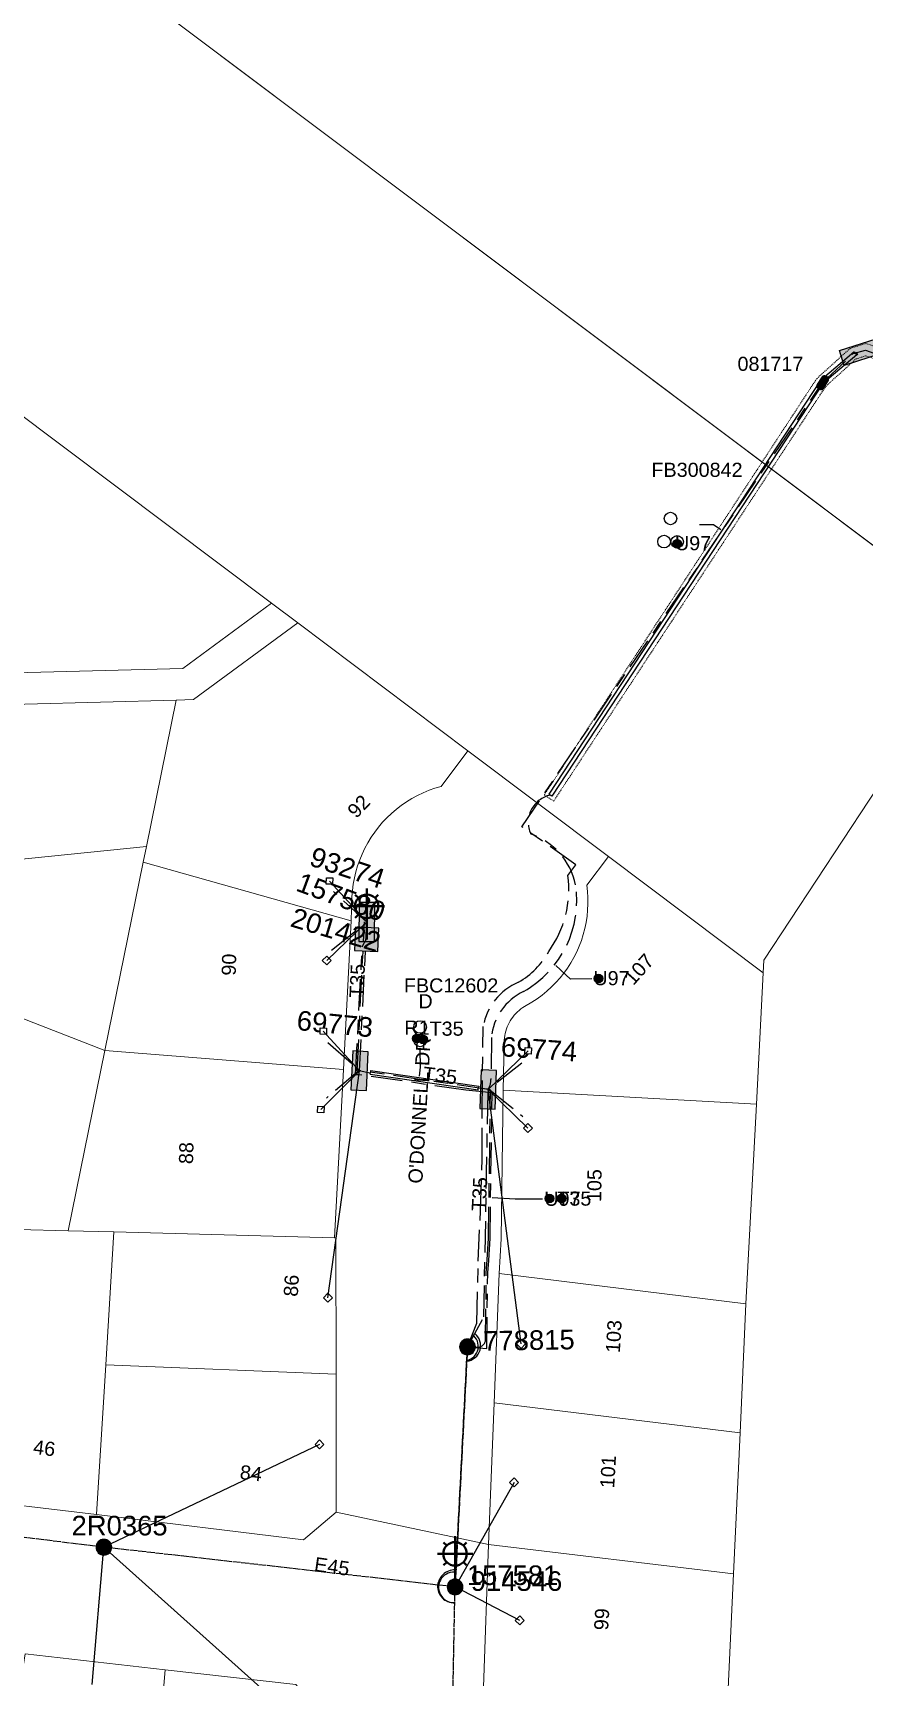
# Model space of a CAD drawing. Header units: metres. Extents: x 302407 to 305113, y 6184433 to 6187336.
# Drawn here: x 303315 to 303420.8, y 6186423.1 to 6186632.7 of the extents above; entities that cross this region are included whole.
import ezdxf
from ezdxf.enums import TextEntityAlignment as Align

# ---------------------------------------------------------------- set-up
doc = ezdxf.new("R2010")
doc.units = ezdxf.units.M
for name, pattern in [('Cable Exist OH', [1, 1, 0]), ('Cable Exist UG', [8.2, 4, -1.2, 1.8, -1.2]), ('HIDDEN', [0.375, 0.25, -0.125]), ('HIDDEN2', [0.1875, 0.125, -0.0625])]:
    doc.linetypes.add(name, pattern=pattern)
doc.layers.get('0').update_dxf_attribs({"color": 6})
for name, color, linetype, lineweight in [('Cadastre Buildings_SP_EXT', 7, 'Continuous', 5), ('Cadastre Land Parcels_SP_EXT', 7, 'Continuous', 5), ('Cadastre Other Property_SP_EXT', 9, 'HIDDEN', 5), ('Cadastre Roads_SP_EXT', 7, 'Continuous', 5)]:
    doc.layers.add(name, color=color, linetype=linetype, lineweight=lineweight)
for name, color, linetype in [('Duct_SP_EXT', 7, 'Continuous'), ('Equip_HV_EXT', 7, 'Continuous'), ('Equip_SP_SL_EXT', 7, 'Continuous'), ('Mains_HV_EXT', 7, 'Continuous'), ('Mains_LV_EXT', 7, 'Continuous'), ('Mains_SL_EXT', 7, 'Continuous'), ('Services_SP_EXT', 7, 'Continuous'), ('SupportsOH_SP_TR_HV_LV_SL_EXT', 7, 'Continuous'), ('SupportsUG_SP_HV_EXT', 7, 'Continuous'), ('SupportsUG_SP_LV_EXT', 7, 'Continuous'), ('SupportsUG_SP_LV_SL_EXT', 7, 'Continuous'), ('Trench_SP_EXT', 7, 'Continuous')]:
    doc.layers.add(name, color=color, linetype=linetype)
doc.styles.add('COLUMN_LABEL', font='arial.ttf')
doc.styles.add('iecARIAL', font='arial.ttf', dxfattribs={"height": 2})
doc.styles.add('PIT_LABEL', font='arial.ttf')
doc.styles.add('POLE_LABEL', font='arial.ttf')
doc.styles.get("Standard").update_dxf_attribs({"font": 'arial.ttf'})

# ---------------------------------------------------------------- blocks, each defined once
blk = doc.blocks.new('COLUMN_EXT')
blk.add_hatch(color=256).paths.add_polyline_path([(-1.49, 1.48), (-1.49, -1.49), (1.48, -1.49), (1.48, 1.48)])
blk.add_lwpolyline([(-1.49, -1.49), (1.48, -1.49), (1.48, 1.48), (-1.49, 1.48)], close=True)
for tag, height, style, flags, p in [('ASSET_NUM', 2.5, 'COLUMN_LABEL', 8, (2, 2)), ('STRUCTURE_PLANT_NUMBER', 0.2, 'POLE_LABEL', 9, (1.81, 0.03)), ('STREET_CODE', 0.2, 'COLUMN_LABEL', 9, (1.81, -0.2))]:
    blk.add_attdef(tag, text='', height=height, dxfattribs=dict(style=style, flags=flags)).set_placement(p, align=Align.MIDDLE_LEFT)
at = {"flags": 9}
for tag, p in [('COLUMN_TYPE', (1.81, -0.4)), ('OWNED_BY', (1.81, -0.6)), ('STATE', (1.81, -0.8)), ('USAGE', (1.81, -1)), ('STREETNAME', (1.81, -1.6)), ('SUBURB', (1.81, -1.8)), ('LEGEND', (1.81, -1.2)), ('LOCATION', (1.81, -1.4)), ('NOTES', (1.81, -2))]:
    blk.add_attdef(tag, text='', height=0.2, dxfattribs=at).set_placement(p, align=Align.MIDDLE_LEFT)
at = {"flags": 1}
blk.add_attdef('Z', (1.81, -2.35), '', height=0.2, dxfattribs=at)
blk = doc.blocks.new('PILLAR_EXT')
blk.add_hatch(color=256).paths.add_polyline_path([(-2.475, 0.99), (-2.475, -0.99), (2.475, -0.99), (2.475, 0.99)])
blk.add_lwpolyline([(-2.475, -0.99), (2.475, -0.99), (2.475, 0.99), (-2.475, 0.99)], close=True)
at = {"style": 'iecARIAL', "flags": 8}
blk.add_attdef('ASSET_NUM', (1.5, 3.5), '', height=2.5, dxfattribs=at)
for tag, p, flags in [('OWNED_BY', (0, -0.2), 9), ('STATE', (0, -0.4), 9), ('SUPPORT_TYPE', (0, -0.6), 9), ('STREETNAME', (0, -1.8), 9), ('SUBURB', (0, -2), 1), ('USAGE', (0, -0.8), 9), ('LEGEND', (0, -1), 9), ('LOCATION', (0, -1.2), 9), ('NOTES', (0, -1.4), 9), ('PARENT', (0, -1.6), 9)]:
    blk.add_attdef(tag, p, '', height=0.2, dxfattribs=dict(flags=flags))
blk = doc.blocks.new('DUCT_EXT')
blk.add_circle((0, 0.8), 0.8)
at = {"flags": 1}
blk.add_attdef('Z', (0, 0), '', height=0.2, dxfattribs=at)
at = {"flags": 9}
for tag, p in [('DUCT_CODE', (0, 0)), ('XSECT_TYPE', (0, -0.2)), ('STATE', (0, -0.6)), ('FB_REFERENCE', (0, -0.4)), ('NOTES', (0, -0.8))]:
    blk.add_attdef(tag, text='', height=0.2, dxfattribs=at).set_placement(p, align=Align.MIDDLE_LEFT)
blk = doc.blocks.new('SL_LANTERN_EXT')
at = {"lineweight": 40}
for p, q in [((0, 1.97), (0, 6.47)), ((-2.25, 4.22), (2.25, 4.22)), ((-1.46, 5.68), (-1.06, 5.28)), ((1.46, 5.68), (1.06, 5.28)), ((-1.46, 2.76), (-1.06, 3.16)), ((0, 0), (0, 2.72)), ((1.46, 2.76), (1.06, 3.16))]:
    blk.add_line(p, q, dxfattribs=at)
blk.add_circle((0, 4.22), 1.5, dxfattribs=at)
at = {"style": 'iecARIAL', "flags": 8}
blk.add_attdef('ASSET_NUM', (1.5, 1.5), '', height=2.5, dxfattribs=at)
for tag, p, height, flags in [('OPERATING_VOLTAGE', (0.98, -1.65), 0.2, 9), ('ORIENTATION', (0.98, -1.85), 0.2, 9), ('OWNED_BY', (0.98, -2.05), 0.2, 9), ('STATE', (0.98, -2.25), 0.2, 9), ('CONSTRUCTED_VOLTAGE', (0.98, -0.65), 0.2, 9), ('CONTROL_TYPE', (0.98, -0.85), 0.2, 9), ('LANTERN_PURPOSE', (0.98, -1.05), 0.2, 9), ('LANTERN_TYPE', (0.98, -1.25), 0.2, 9), ('NO_PHASES', (0.98, -1.45), 0.2, 9), ('LNUMBER', (2.18, -3.25), 2.5, 8), ('USAGE', (0.98, -2.45), 0.2, 9), ('CEXIST', (0.98, -2.65), 0.2, 9), ('CNEW', (0.98, -2.85), 0.2, 9), ('CNUMBER', (0.98, -3.05), 0.2, 9), ('CREMOVE', (0.98, -3.25), 0.2, 9), ('CREPLACE', (0.98, -3.45), 0.2, 9), ('LKINGHEIGHT', (0.98, -3.65), 0.2, 9), ('LBRACKET', (0.98, -3.85), 0.2, 9), ('LBRACKETVOCAB', (0.98, -4.05), 0.2, 9), ('LCATEGORY', (0.98, -4.25), 0.2, 9), ('LCHARGE1', (0.98, -4.45), 0.2, 9), ('LCHARGE1PERCENT', (0.98, -4.65), 0.2, 9), ('LCHARGE2', (0.98, -4.85), 0.2, 9), ('LCHARGE2PERCENT', (0.98, -5.05), 0.2, 9), ('LCHARGE3', (0.98, -5.25), 0.2, 9), ('LCHARGE3PERCENT', (0.98, -5.45), 0.2, 9), ('LEXIST', (0.98, -5.65), 0.2, 9), ('LLAMP', (0.98, -5.85), 0.2, 9), ('LLAMPVOCAB', (0.98, -6.05), 0.2, 9), ('LMAST', (0.98, -6.25), 0.2, 9), ('LMASTVOCAB', (0.98, -6.45), 0.2, 9), ('LNEW', (0.98, -6.65), 0.2, 9), ('LANTNUMBER', (0.98, -6.85), 0.2, 9), ('LOUTREACH', (0.98, -7.25), 0.2, 9), ('LOUTREACHVOCAB', (0.98, -7.45), 0.2, 9), ('LRATECODE', (0.98, -7.65), 0.2, 9), ('LREMOVE', (0.98, -7.85), 0.2, 9), ('LREPLACE', (0.98, -8.05), 0.2, 9), ('LTYPE', (0.98, -8.25), 0.2, 9), ('LTYPEVOCAB', (0.98, -8.45), 0.2, 9), ('STREETNAME', (0.98, -9.25), 0.2, 9), ('SUBURB', (0.98, -9.45), 0.2, 1), ('LEGEND', (0.98, -8.65), 0.2, 9), ('LOCATION', (0.98, -8.85), 0.2, 9), ('NOTES', (0.98, -9.05), 0.2, 9)]:
    blk.add_attdef(tag, p, '', height=height, dxfattribs=dict(flags=flags))
blk = doc.blocks.new('CCP_EXT')
at = {"flags": 9}
for tag, p in [('STATE', (0, -1.8)), ('NOTES', (0, -2))]:
    blk.add_attdef(tag, text='', height=0.2, dxfattribs=at).set_placement(p, align=Align.MIDDLE_LEFT)
blk.add_wipeout([(0, 0.57), (0.57, 0), (0, -0.57), (-0.57, 0)])
blk.add_lwpolyline([(-0.57, 0), (0, 0.57), (0.57, 0), (0, -0.57), (-0.57, 0)])
at = {"flags": 1}
blk.add_attdef('Z', (0, 0), '', height=0.2, dxfattribs=at)
at = {"flags": 9}
for tag, p in [('CCP_TYPE', (0, 0)), ('CONSTRUCTED_VOLTAGE', (0, -0.2)), ('OPERATING_VOLTAGE', (0, -0.6)), ('ORIENTATION', (0, -0.8)), ('OWNED_BY', (0, -1)), ('NO_PHASES', (0, -0.4)), ('USAGE', (0, -1.2)), ('LEGEND', (0, -1.4)), ('LIFE_SUPPORT', (0, -1.6))]:
    blk.add_attdef(tag, text='', height=0.2, dxfattribs=at).set_placement(p, align=Align.MIDDLE_LEFT)
blk = doc.blocks.new('POLE_EXT')
blk.add_hatch(color=256).paths.add_polyline_path([(-1, 0, 1), (1, 0, 1)])
blk.add_lwpolyline([(-1, 0, 1), (1, 0, 1)], format="xyb", close=True)
for tag, height, flags, p in [('pNumber', 2.5, 8, (-17.84, 2.07)), ('OWNED_BY', 0.2, 9, (1.35, -0.4)), ('SPECIAL_USE', 0.2, 9, (1.35, -0.8)), ('STATE', 0.2, 9, (1.35, -1)), ('cLV', 0.2, 9, (1.35, -1.4)), ('hDepth', 0.2, 9, (1.35, -1.6)), ('hDia', 0.2, 9, (1.35, -1.8)), ('cHV', 0.2, 9, (1.35, -2)), ('PARENT', 0.2, 9, (1.35, -0.6)), ('USAGE', 0.2, 9, (1.35, -1.2)), ('cLinedev', 0.2, 9, (1.35, -3.4)), ('pExisting', 0.2, 9, (1.35, -3.8)), ('LBRACKET', 0.2, 9, (1.35, -2.2)), ('LExisting', 0.2, 9, (1.35, -2.4)), ('LANTNUMBER', 0.2, 9, (1.35, -2.6)), ('LOther', 0.2, 9, (1.35, -2.8)), ('LRemove', 0.2, 9, (1.35, -3)), ('LEGEND', 0.2, 9, (1.35, -3.2)), ('LOCATION', 0.2, 9, (1.35, -3.6)), ('PFNUMBER', 0.2, 9, (1.35, -4)), ('NEWPFNUMBER', 0.2, 9, (1.35, -4.2)), ('pFooting', 0.2, 9, (1.35, -4.4)), ('pNew', 0.2, 9, (1.35, -4.6)), ('pRelocate', 0.2, 9, (1.35, -5)), ('pRemove', 0.2, 9, (1.35, -5.2)), ('pReplace', 0.2, 9, (1.35, -5.4)), ('pStay', 0.2, 9, (1.35, -5.6)), ('pType', 0.2, 9, (1.35, -5.8)), ('cspan', 0.2, 9, (1.35, -6)), ('STREETNAME', 0.2, 9, (1.35, -6.2)), ('SUBURB', 0.2, 9, (1.35, -6.4)), ('OPERATED_BY', 0.2, 9, (1.36, -7.01)), ('NOTES', 0.2, 9, (1.35, -6.6)), ('MAINTAINED_BY', 0.2, 9, (1.36, -6.81))]:
    blk.add_attdef(tag, text='', height=height, dxfattribs=dict(flags=flags)).set_placement(p, align=Align.MIDDLE_LEFT)
at = {"style": 'POLE_LABEL'}
for tag, height, flags, p in [('ASSET_NUM', 2.5, 8, (2, 2)), ('STRUCTURE_PLANT_NUMBER', 0.2, 9, (1.35, 0.03)), ('STREET_CODE', 0.2, 9, (1.35, -0.2))]:
    blk.add_attdef(tag, text='', height=height, dxfattribs=dict(at, flags=flags)).set_placement(p, align=Align.MIDDLE_LEFT)
at = {"flags": 1}
blk.add_attdef('Z', (1.35, -7.33), '', height=0.2, dxfattribs=at)
blk = doc.blocks.new('HV_STJ_EXT')
h = blk.add_hatch(color=256)
edge = h.paths.add_edge_path()
edge.add_ellipse((-0.59, 0.13), major_axis=(0.226, 0.226), ratio=1, start_angle=45, end_angle=135)
edge.add_line((-0.91, 0.13), (-0.91, -0.13))
edge.add_ellipse((-0.59, -0.13), major_axis=(0.226, 0.226), ratio=1, start_angle=135, end_angle=225)
edge.add_line((-0.59, -0.45), (0.59, -0.45))
edge.add_ellipse((0.59, -0.13), major_axis=(-0.226, 0.226), ratio=1, start_angle=135, end_angle=225)
edge.add_line((0.91, -0.13), (0.91, 0.13))
edge.add_ellipse((0.59, 0.13), major_axis=(-0.226, 0.226), ratio=1, start_angle=225, end_angle=315)
edge.add_line((0.59, 0.45), (-0.59, 0.45))
blk.add_lwpolyline([(-0.91, 0.13), (-0.91, -0.13, 0.414214), (-0.59, -0.45), (0.59, -0.45, 0.414214), (0.91, -0.13), (0.91, 0.13, 0.414214), (0.59, 0.45), (-0.59, 0.45, 0.414214)], format="xyb", close=True)
for tag, flags, p in [('ORIENTATION', 9, (1.5, 0)), ('Z', 1, (1.5, -0.8)), ('USAGE', 9, (1.5, -0.2)), ('LEGEND', 9, (1.5, -0.4)), ('NOTES', 9, (1.5, -0.6))]:
    blk.add_attdef(tag, text='', height=0.2, dxfattribs=dict(flags=flags)).set_placement(p, align=Align.MIDDLE_LEFT)
blk = doc.blocks.new('CABLE_LARGE_EXT')
h = blk.add_hatch(color=256)
edge = h.paths.add_edge_path()
edge.add_arc((0, 0.55), 0.55, 0, 360)
blk.add_circle((0, 0.55), 0.55)
at = {"flags": 1}
blk.add_attdef('Z', (0, 0), '', height=0.2, dxfattribs=at)
at = {"flags": 9}
for tag, p in [('COND_CODE', (0, 0)), ('STATE', (0, -0.4)), ('XSECT_SIZE', (0, -0.6)), ('FB_REFERENCE', (0, -0.2)), ('NOTES', (0, -0.8))]:
    blk.add_attdef(tag, text='', height=0.2, dxfattribs=at).set_placement(p, align=Align.MIDDLE_LEFT)
blk = doc.blocks.new('PIT_EXT')
blk.add_hatch(color=256).paths.add_polyline_path([(-2.47, 0.99), (2.47, 0.99), (2.47, -0.99), (-2.47, -0.99)])
at = {"lineweight": -3}
blk.add_lwpolyline([(-2.47, 0.99), (2.47, 0.99), (2.47, -0.99), (-2.47, -0.99)], close=True, dxfattribs=at)
at = {"style": 'PIT_LABEL'}
for tag, height, flags, p in [('ASSET_NUM', 2.5, 8, (2, 2)), ('STREET_CODE', 0.2, 9, (0, -0.2))]:
    blk.add_attdef(tag, text='', height=height, dxfattribs=dict(at, flags=flags)).set_placement(p, align=Align.MIDDLE_LEFT)
at = {"flags": 1}
blk.add_attdef('Z', (0, 0), '', height=0.2, dxfattribs=at)
at = {"flags": 9}
for tag, p in [('OWNED_BY', (0, -0.4)), ('STATE', (0, -0.6)), ('SUPPORT_TYPE', (0, -0.8)), ('USAGE', (0, -1)), ('LOCATION', (0, -1.2)), ('NOTES', (0, -1.4))]:
    blk.add_attdef(tag, text='', height=0.2, dxfattribs=at).set_placement(p, align=Align.MIDDLE_LEFT)

msp = doc.modelspace()

# ---------------------------------------------------------------- linework, layer by layer
at = {"layer": 'Cadastre Buildings_SP_EXT', "linetype": 'Continuous'}
msp.add_lwpolyline([(303292.25, 6186525.23), (303329.43, 6186529.01), (303333.23, 6186547.68), (303304.27, 6186546.91), (303297.28, 6186541.25), (303290.15, 6186529.72), (303290.18, 6186529.68), (303290.76, 6186528.76), (303291.28, 6186527.79), (303291.73, 6186526.79), (303292.1, 6186525.76), (303292.25, 6186525.23)], close=True, dxfattribs=at)
at = {"layer": 'Cadastre Land Parcels_SP_EXT', "linetype": 'Continuous'}
for p, q in [((303435.97, 6186556.89), (303279.64, 6186674.34)), ((303312.22, 6186584.96), (303345.36, 6186560.03)), ((303345.36, 6186560.03), (303348.7, 6186557.52)), ((303348.7, 6186557.52), (303370.36, 6186541.21)), ((303370.36, 6186541.21), (303388.28, 6186527.73)), ((303408.08, 6186514.54), (303424.85, 6186540.02)), ((303388.28, 6186527.73), (303407.99, 6186512.91)), ((303407.99, 6186512.91), (303408.08, 6186514.54))]:
    msp.add_line(p, q, dxfattribs=at)
for points in [[(303566.77, 6186694.67), (303378.46, 6186716.65), (303357.23, 6186719.13), (303095.17, 6186749.77), (303180.66, 6186676.26), (303279.64, 6186674.34), (303435.97, 6186556.89), (303505.71, 6186658.52), (303521.52, 6186667.94), (303566.77, 6186694.67)], [(303345.36, 6186560.03), (303312.22, 6186584.96), (303300.17, 6186557.94), (303253.1, 6186566.96), (303252.84, 6186562.36), (303259.98, 6186562.7), (303268.89, 6186561.39), (303299.11, 6186555.6), (303302.8, 6186550.87), (303334.06, 6186551.7), (303345.36, 6186560.03)], [(303370.36, 6186541.21), (303348.7, 6186557.52), (303335.41, 6186547.74), (303333.23, 6186547.68), (303329.43, 6186529.01), (303329.03, 6186527.03), (303355.52, 6186519.52), (303355.6, 6186522.6), (303355.66, 6186523.41), (303355.76, 6186524.2), (303355.91, 6186525), (303356.09, 6186525.78), (303356.32, 6186526.55), (303356.59, 6186527.31), (303356.9, 6186528.05), (303357.24, 6186528.78), (303357.63, 6186529.49), (303358.05, 6186530.18), (303358.5, 6186530.84), (303358.99, 6186531.48), (303359.51, 6186532.09), (303360.06, 6186532.68), (303360.65, 6186533.23), (303361.26, 6186533.76), (303361.89, 6186534.25), (303362.56, 6186534.71), (303363.24, 6186535.13), (303363.95, 6186535.51), (303364.67, 6186535.86), (303365.42, 6186536.17), (303366.18, 6186536.44), (303366.95, 6186536.67), (303370.36, 6186541.21)], [(303444.34, 6186470.4), (303424.85, 6186540.02), (303408.08, 6186514.54), (303407.99, 6186512.91), (303407.11, 6186496.17), (303405.77, 6186470.7), (303405.05, 6186454.26), (303404.2, 6186436.31), (303403.35, 6186418.05), (303402.53, 6186400.17), (303401.62, 6186379.79), (303400.71, 6186359.81), (303399.38, 6186337.8), (303398.1, 6186317.29), (303396.87, 6186298.55), (303396.87, 6186298.49), (303420.64, 6186295.85), (303420.71, 6186296.07), (303442.66, 6186361.25), (303465.5, 6186414.31), (303469.75, 6186424.17), (303450.77, 6186447.43), (303444.34, 6186470.4)], [(303329.03, 6186527.03), (303329.43, 6186529.01), (303292.25, 6186525.23), (303292.4, 6186524.7), (303292.62, 6186523.62), (303292.76, 6186522.53), (303292.81, 6186521.42), (303292.79, 6186520.32), (303292.68, 6186519.22), (303292.5, 6186518.14), (303292.24, 6186517.06), (303291.9, 6186516.01), (303291.74, 6186515.63), (303324.14, 6186502.99), (303329.03, 6186527.03)], [(303355.52, 6186519.52), (303329.03, 6186527.03), (303324.14, 6186502.99), (303354.52, 6186500.57), (303355.52, 6186519.52)], [(303407.99, 6186512.91), (303388.28, 6186527.73), (303385.51, 6186524.06), (303385.6, 6186523.28), (303385.65, 6186522.49), (303385.66, 6186521.7), (303385.62, 6186520.9), (303385.55, 6186520.12), (303385.43, 6186519.33), (303385.27, 6186518.56), (303385.07, 6186517.79), (303384.83, 6186517.04), (303384.56, 6186516.3), (303384.24, 6186515.57), (303383.88, 6186514.87), (303383.49, 6186514.18), (303383.06, 6186513.51), (303382.6, 6186512.87), (303382.11, 6186512.25), (303381.58, 6186511.66), (303381.02, 6186511.1), (303380.44, 6186510.57), (303379.83, 6186510.07), (303379.19, 6186509.6), (303378.52, 6186509.17), (303377.59, 6186508.63), (303377.35, 6186508.47), (303377.11, 6186508.3), (303376.89, 6186508.12), (303376.67, 6186507.92), (303376.47, 6186507.72), (303376.28, 6186507.5), (303376.09, 6186507.27), (303375.93, 6186507.04), (303375.77, 6186506.79), (303375.63, 6186506.54), (303375.5, 6186506.28), (303375.38, 6186506.02), (303375.28, 6186505.75), (303375.19, 6186505.47), (303375.12, 6186505.19), (303375.06, 6186504.91), (303375.02, 6186504.62), (303374.99, 6186504.33), (303374.98, 6186504.04), (303374.88, 6186497.94), (303407.11, 6186496.17), (303407.99, 6186512.91)], [(303324.14, 6186502.99), (303291.74, 6186515.63), (303291.48, 6186514.99), (303290.99, 6186514.01), (303290.43, 6186513.06), (303289.8, 6186512.16), (303289.11, 6186511.31), (303288.35, 6186510.51), (303287.54, 6186509.77), (303286.68, 6186509.08), (303285.77, 6186508.47), (303284.82, 6186507.92), (303283.82, 6186507.44), (303283.51, 6186507.32), (303310.8, 6186480.26), (303313.15, 6186480.2), (303319.47, 6186480.03), (303324.14, 6186502.99)], [(303354.52, 6186500.57), (303324.14, 6186502.99), (303319.47, 6186480.03), (303325.27, 6186479.88), (303353.39, 6186479.11), (303354.52, 6186500.57)], [(303407.11, 6186496.17), (303374.88, 6186497.94), (303374.62, 6186478.99), (303374.34, 6186474.58), (303405.77, 6186470.7), (303407.11, 6186496.17)], [(303324.25, 6186462.95), (303325.27, 6186479.88), (303319.47, 6186480.03), (303313.15, 6186480.2), (303304.98, 6186446.01), (303305.16, 6186445.99), (303323.07, 6186443.85), (303324.25, 6186462.95)], [(303353.55, 6186479.1), (303353.39, 6186479.11), (303325.27, 6186479.88), (303324.25, 6186462.95), (303353.58, 6186461.76), (303353.55, 6186479.1)], [(303405.77, 6186470.7), (303374.34, 6186474.58), (303373.73, 6186458.09), (303405.05, 6186454.26), (303405.77, 6186470.7)], [(303353.6, 6186444.16), (303353.58, 6186461.76), (303324.25, 6186462.95), (303323.07, 6186443.85), (303349.43, 6186440.64), (303353.6, 6186444.16)], [(303405.05, 6186454.26), (303373.73, 6186458.09), (303373, 6186440.03), (303404.2, 6186436.31), (303405.05, 6186454.26)], [(303404.2, 6186436.31), (303373, 6186440.03), (303372.34, 6186421.87), (303403.35, 6186418.05), (303404.2, 6186436.31)], [(303331.81, 6186424.07), (303313.97, 6186426.12), (303309.16, 6186395.82), (303321, 6186394.42), (303329.21, 6186393.41), (303331.81, 6186424.07)], [(303348.45, 6186422.19), (303331.81, 6186424.07), (303329.21, 6186393.41), (303339.44, 6186392.2), (303351.26, 6186401.44), (303352.24, 6186417.76), (303348.45, 6186422.19)]]:
    msp.add_lwpolyline(points, close=True, dxfattribs=at)
at = {"layer": 'Cadastre Other Property_SP_EXT', "linetype": 'HIDDEN2'}
msp.add_lwpolyline([(303381.3, 6186534.79), (303415.94, 6186587.65), (303419.81, 6186591.16), (303421.06, 6186591.55), (303450.14, 6186581.17), (303452.31, 6186581.32), (303505.87, 6186658.89), (303506.51, 6186659.05), (303508.54, 6186660.25), (303507.33, 6186660.8), (303504.96, 6186660.21), (303451.49, 6186582.77), (303450.34, 6186582.68), (303421.1, 6186593.13), (303419.05, 6186592.5), (303414.79, 6186588.63), (303380.11, 6186535.59), (303381.3, 6186534.79)], close=True, dxfattribs=at)
at = {"layer": 'Duct_SP_EXT'}
for p, q in [((303419.53, 6186592.01), (303415.22, 6186588.35)), ((303419.89, 6186591.68), (303415.59, 6186588.03)), ((303419.57, 6186592.07), (303419.53, 6186592.01)), ((303419.53, 6186592.01), (303419.71, 6186591.85)), ((303419.57, 6186592.07), (303419.77, 6186591.94)), ((303419.89, 6186591.68), (303419.71, 6186591.85)), ((303419.97, 6186591.81), (303419.77, 6186591.94)), ((303419.97, 6186591.81), (303419.89, 6186591.68)), ((303415.22, 6186588.35), (303380.67, 6186535.69)), ((303415.59, 6186588.03), (303381.07, 6186535.43)), ((303415.22, 6186588.35), (303415.41, 6186588.19)), ((303415.59, 6186588.03), (303415.41, 6186588.19)), ((303380.67, 6186535.69), (303380.87, 6186535.56)), ((303381.07, 6186535.43), (303380.87, 6186535.56)), ((303357.92, 6186499.97), (303357.95, 6186500.21)), ((303357.92, 6186499.97), (303371.7, 6186497.99)), ((303357.98, 6186500.45), (303357.95, 6186500.21)), ((303357.98, 6186500.45), (303371.77, 6186498.47)), ((303371.7, 6186497.99), (303371.73, 6186498.23)), ((303371.77, 6186498.47), (303371.73, 6186498.23))]:
    msp.add_line(p, q, dxfattribs=at)
for points in [[(303399.87, 6186570.06), (303401.64, 6186570.06), (303402.59, 6186569.41)], [(303386.17, 6186512.15), (303383.43, 6186512.1), (303381.56, 6186513.83)], [(303364.27, 6186503.12), (303364.3, 6186500.9), (303364.17, 6186499.74)], [(303379.87, 6186484.05), (303376.38, 6186484.07), (303373.45, 6186484.22)]]:
    msp.add_lwpolyline(points, dxfattribs=at)
at = {"layer": 'Mains_HV_EXT', "linetype": 'Cable Exist UG'}
msp.add_lwpolyline([(303415.55, 6186588.14), (303419.46, 6186591.83), (303421.01, 6186592.26), (303450.27, 6186581.88), (303451.93, 6186582), (303505.46, 6186659.57), (303507.3, 6186659.97), (303694.28, 6186566.24), (303711.59, 6186557.58)], dxfattribs=at)
at = {"layer": 'Mains_HV_EXT', "linetype": 'Continuous'}
for points in [[(303370.23, 6186463.53, 0.6642), (303370.93, 6186466.79)], [(303368.97, 6186436.8, 0.415423), (303366.52, 6186434.84)], [(303366.52, 6186434.84, 0.448256), (303368.7, 6186432.62)]]:
    msp.add_lwpolyline(points, format="xyb", dxfattribs=at)
at = {"layer": 'Mains_HV_EXT', "linetype": 'Cable Exist OH'}
for points in [[(303370.32, 6186465.23), (303368.74, 6186434.63)], [(303365.63, 6186355.68), (303367.96, 6186394.22), (303367.96, 6186394.34), (303368.74, 6186434.63)]]:
    msp.add_lwpolyline(points, dxfattribs=at)
at = {"layer": 'Mains_LV_EXT', "linetype": 'Cable Exist UG'}
for points in [[(303356.57, 6186500.43), (303357.5, 6186519.42)], [(303372.95, 6186498.04), (303356.57, 6186500.43)], [(303370.32, 6186465.23), (303372.41, 6186469.04), (303372.95, 6186498.04)]]:
    msp.add_lwpolyline(points, dxfattribs=at)
at = {"layer": 'Mains_LV_EXT', "linetype": 'Continuous'}
for points in [[(303370.23, 6186463.41, 0.671655), (303371.25, 6186466.92)], [(303368.94, 6186436.49, 1.110222), (303368.62, 6186432.64)]]:
    msp.add_lwpolyline(points, format="xyb", dxfattribs=at)
at = {"layer": 'Mains_LV_EXT', "linetype": 'Cable Exist OH'}
for points in [[(303368.74, 6186434.63), (303370.32, 6186465.23)], [(303324.01, 6186439.7), (303285.56, 6186444.38)], [(303368.74, 6186434.63), (303324.01, 6186439.7)], [(303367.96, 6186394.34), (303368.74, 6186434.63)]]:
    msp.add_lwpolyline(points, dxfattribs=at)
at = {"layer": 'Mains_SL_EXT', "linetype": 'Cable Exist UG'}
for points in [[(303370.24, 6186465.24), (303372.78, 6186465.01), (303372.78, 6186465.01), (303372.9, 6186474.66), (303373.02, 6186476.22), (303373.02, 6186476.22), (303373.19, 6186479.07), (303373.47, 6186497.6), (303370.11, 6186497.94), (303370.11, 6186497.94), (303356.53, 6186499.92), (303356.07, 6186499.91), (303356.07, 6186499.91), (303356.91, 6186516.21)], [(303356.91, 6186516.21), (303357.44, 6186517.26)]]:
    msp.add_lwpolyline(points, dxfattribs=at)
at = {"layer": 'Mains_SL_EXT', "linetype": 'Cable Exist OH'}
for points in [[(303368.74, 6186434.63), (303324.01, 6186439.7), (303285.56, 6186444.38)], [(303365.63, 6186355.68), (303367.96, 6186394.34), (303368.74, 6186434.63)]]:
    msp.add_lwpolyline(points, dxfattribs=at)
at = {"layer": 'Services_SP_EXT'}
for points in [[(303322.51, 6186422.21), (303324.01, 6186439.7)], [(303348.44, 6186417.79), (303324.01, 6186439.7)]]:
    msp.add_lwpolyline(points, dxfattribs=at)
at = {"layer": 'Trench_SP_EXT', "linetype": 'Cable Exist UG'}
for points in [[(303356.27, 6186500.42), (303357.2, 6186519.42)], [(303356.48, 6186500.46), (303357.91, 6186500.17)], [(303372.96, 6186498.06), (303371.57, 6186498.19)]]:
    msp.add_lwpolyline(points, dxfattribs=at)
msp.add_lwpolyline([(303370.36, 6186465.2), (303371.73, 6186465.2), (303371.73, 6186465.2, 0.324719), (303372.62, 6186466.04), (303372.62, 6186466.04), (303372.63, 6186466.08), (303372.71, 6186474.67), (303372.84, 6186476.32), (303372.84, 6186476.32), (303372.99, 6186479.08), (303373.26, 6186498.03)], format="xyb", dxfattribs=at)

# ---------------------------------------------------------------- block references
at = {"layer": 'Duct_SP_EXT'}
for name, p in [('DUCT_EXT', (303396.17, 6186570.02)), ('DUCT_EXT', (303395.36, 6186567.07)), ('DUCT_EXT', (303397.03, 6186567.04)), ('CABLE_LARGE_EXT', (303397.03, 6186567.04)), ('CABLE_LARGE_EXT', (303387.01, 6186511.63)), ('DUCT_EXT', (303364.28, 6186505.2)), ('CABLE_LARGE_EXT', (303363.88, 6186504)), ('DUCT_EXT', (303364.29, 6186503.48)), ('CABLE_LARGE_EXT', (303364.66, 6186503.85)), ('CABLE_LARGE_EXT', (303380.77, 6186483.59)), ('CABLE_LARGE_EXT', (303382.3, 6186483.6))]:
    msp.add_blockref(name, p, dxfattribs=at)
at = {"layer": 'Equip_HV_EXT', "rotation": 236.668253900375}
msp.add_blockref('HV_STJ_EXT', (303415.55, 6186588.13), dxfattribs=at)
at = {"layer": 'Equip_SP_SL_EXT'}
ref = msp.add_blockref('SL_LANTERN_EXT', (303357.49, 6186517.17), dxfattribs=at)
ref.add_attrib('ASSET_NUM', '157580', dxfattribs={"layer": '0', "height": 2.5, "rotation": 339.6504, "style": 'iecARIAL'}).set_placement((303358.99, 6186518.67), align=Align.BOTTOM_RIGHT)
ref = msp.add_blockref('SL_LANTERN_EXT', (303368.74, 6186434.63), dxfattribs=at)
ref.add_attrib('ASSET_NUM', '157581', dxfattribs={"layer": '0', "height": 2.5, "rotation": 359.9332, "style": 'iecARIAL'}).set_placement((303370.24, 6186436.13), align=Align.MIDDLE_LEFT)
at = {"layer": 'SupportsOH_SP_TR_HV_LV_SL_EXT'}
ref = msp.add_blockref('POLE_EXT', (303324.01, 6186439.7), dxfattribs=at)
ref.add_attrib('ASSET_NUM', '2R0365', dxfattribs={"layer": '0', "height": 2.5, "style": 'POLE_LABEL'}).set_placement((303326.01, 6186440.45), align=Align.BOTTOM_CENTER)
ref = msp.add_blockref('POLE_EXT', (303368.74, 6186434.63), dxfattribs=at)
ref.add_attrib('ASSET_NUM', '914546', dxfattribs={"layer": '0', "height": 2.5, "style": 'POLE_LABEL'}).set_placement((303370.74, 6186435.38), align=Align.MIDDLE_LEFT)
at = {"layer": 'SupportsUG_SP_HV_EXT', "rotation": 17.95532991206511}
msp.add_blockref('PIT_EXT', (303420.34, 6186592.03), dxfattribs=at)
at = {"layer": 'SupportsUG_SP_LV_EXT'}
ref = msp.add_blockref('PILLAR_EXT', (303357.5, 6186519.38), dxfattribs=dict(at, rotation=89.64683849817601))
ref.add_attrib('ASSET_NUM', '93274', dxfattribs={"layer": '0', "height": 2.5, "rotation": 341.6493, "style": 'iecARIAL'}).set_placement((303359, 6186522.88), align=Align.BOTTOM_RIGHT)
ref = msp.add_blockref('PILLAR_EXT', (303356.57, 6186500.43), dxfattribs=dict(at, rotation=267.3068961007384))
ref.add_attrib('ASSET_NUM', '69773', dxfattribs={"layer": '0', "height": 2.5, "rotation": 354.3419, "style": 'iecARIAL'}).set_placement((303358.07, 6186503.93), align=Align.BOTTOM_RIGHT)
ref = msp.add_blockref('PILLAR_EXT', (303372.95, 6186498.04), dxfattribs=dict(at, rotation=87.95238655520268))
ref.add_attrib('ASSET_NUM', '69774', dxfattribs={"layer": '0', "height": 2.5, "rotation": 355.915, "style": 'iecARIAL'}).set_placement((303374.45, 6186501.54), align=Align.BOTTOM_LEFT)
at = {"layer": 'SupportsUG_SP_LV_SL_EXT'}
ref = msp.add_blockref('COLUMN_EXT', (303357.49, 6186517.17), dxfattribs=dict(at, rotation=267.3068860815566))
ref.add_attrib('ASSET_NUM', '201422', dxfattribs={"layer": '0', "height": 2.5, "rotation": 343.3375, "style": 'COLUMN_LABEL'}).set_placement((303359.49, 6186517.92), align=Align.TOP_RIGHT)

# ---------------------------------------------------------------- texts
at = {"layer": 'Cadastre Land Parcels_SP_EXT'}
for s, rotation, p in [('92', 46.5708, (303356.16, 6186532.5)), ('90', 88.4758, (303340.8, 6186512.53)), ('107', 48.2486, (303391.43, 6186511.2)), ('88', 88.4758, (303335.36, 6186488.51)), ('105', 89.0482, (303387.34, 6186483.68)), ('86', 86.6944, (303348.7, 6186471.59)), ('103', 86.5945, (303389.72, 6186464.41)), ('46', 352.9147, (303314.93, 6186451.61)), ('101', 86.6734, (303389, 6186447.17)), ('84', 353.1221, (303341.25, 6186448.41)), ('99', 86.6951, (303388.23, 6186429.07))]:
    msp.add_text(s, height=1.8, rotation=rotation, dxfattribs=at).set_placement(p)
at = {"layer": 'Cadastre Other Property_SP_EXT'}
msp.add_text('081717', height=1.8, dxfattribs=at).set_placement((303404.71, 6186589.63))
at = {"layer": 'Cadastre Roads_SP_EXT'}
msp.add_text("O'DONNELL DR", height=1.8, rotation=86.6637, dxfattribs=at).set_placement((303364.56, 6186486))
at = {"layer": 'Duct_SP_EXT'}
for s, p in [('FB300842', (303393.75, 6186576.12)), ('U97', (303396.74, 6186566.77)), ('FBC12602', (303362.22, 6186510.4)), ('U97', (303386.35, 6186511.33)), ('D', (303364.07, 6186508.38)), ('R1', (303362.28, 6186505.02)), ('T35', (303365.49, 6186504.89)), ('U97', (303380.1, 6186483.21)), ('T35', (303381.76, 6186483.23))]:
    msp.add_text(s, height=1.8, dxfattribs=at).set_placement(p)
at = {"layer": 'Mains_LV_EXT'}
for s, rotation, p in [('T35', 87.3794, (303357.07, 6186509.68)), ('T35', 353.4305, (303364.58, 6186499.17)), ('T35', 86.9589, (303372.63, 6186482.5)), ('E45', 351.973, (303350.72, 6186436.67))]:
    msp.add_text(s, height=1.8, rotation=rotation, dxfattribs=at).set_placement(p)

# ---------------------------------------------------------------- next in the draw order: block references
at = {"layer": 'Services_SP_EXT'}
for p, rotation in [((303352.75, 6186524.61), 132.2523684759388), ((303351.96, 6186505.48), 132.2523684759388), ((303378.04, 6186502.97), 42.93427389621443), ((303351.64, 6186495.47), 222.2887936454365)]:
    msp.add_blockref('CCP_EXT', p, dxfattribs=dict(at, rotation=rotation))
for p in [(303352.39, 6186514.48), (303378.02, 6186493.12), (303352.55, 6186471.5), (303377.15, 6186465.6), (303351.47, 6186452.8), (303376.26, 6186447.96), (303376.98, 6186430.36)]:
    msp.add_blockref('CCP_EXT', p, dxfattribs=at)

# ---------------------------------------------------------------- next in the draw order: linework, layer by layer
at = {"layer": 'Cadastre Roads_SP_EXT', "linetype": 'Continuous'}
msp.add_lwpolyline([(303373.73, 6186458.09), (303374.34, 6186474.58), (303374.62, 6186478.99), (303374.87, 6186497.94), (303374.98, 6186504.04), (303374.99, 6186504.33), (303375.02, 6186504.62), (303375.06, 6186504.91), (303375.12, 6186505.19), (303375.19, 6186505.47), (303375.28, 6186505.75), (303375.38, 6186506.02), (303375.5, 6186506.28), (303375.63, 6186506.54), (303375.77, 6186506.79), (303375.93, 6186507.04), (303376.09, 6186507.27), (303376.28, 6186507.5), (303376.47, 6186507.72), (303376.67, 6186507.92), (303376.89, 6186508.12), (303377.11, 6186508.3), (303377.35, 6186508.47), (303377.59, 6186508.63), (303378.52, 6186509.17), (303379.19, 6186509.6), (303379.82, 6186510.07), (303380.44, 6186510.57), (303381.02, 6186511.1), (303381.58, 6186511.66), (303382.11, 6186512.25), (303382.6, 6186512.87), (303383.07, 6186513.51), (303383.49, 6186514.18), (303383.88, 6186514.87), (303384.24, 6186515.57), (303384.56, 6186516.3), (303384.83, 6186517.04), (303385.07, 6186517.79), (303385.27, 6186518.56), (303385.43, 6186519.33), (303385.55, 6186520.12), (303385.62, 6186520.9), (303385.66, 6186521.69), (303385.65, 6186522.49), (303385.6, 6186523.28), (303385.51, 6186524.06), (303388.28, 6186527.73), (303370.36, 6186541.21), (303366.95, 6186536.67), (303366.18, 6186536.44), (303365.42, 6186536.17), (303364.67, 6186535.86), (303363.95, 6186535.51), (303363.24, 6186535.13), (303362.56, 6186534.71), (303361.89, 6186534.25), (303361.26, 6186533.76), (303360.65, 6186533.23), (303360.06, 6186532.68), (303359.51, 6186532.09), (303358.99, 6186531.48), (303358.5, 6186530.84), (303358.05, 6186530.18), (303357.63, 6186529.49), (303357.24, 6186528.78), (303356.9, 6186528.05), (303356.59, 6186527.31), (303356.32, 6186526.55), (303356.09, 6186525.78), (303355.91, 6186525), (303355.76, 6186524.2), (303355.66, 6186523.4), (303355.6, 6186522.6), (303355.52, 6186519.52), (303354.52, 6186500.57), (303353.39, 6186479.11), (303353.55, 6186479.1), (303353.58, 6186461.76), (303353.6, 6186444.16), (303373, 6186440.03), (303373.73, 6186458.09)], close=True, dxfattribs=at)
at = {"layer": 'Mains_HV_EXT', "linetype": 'Cable Exist UG'}
msp.add_lwpolyline([(303370.32, 6186465.23), (303371.5, 6186468.24), (303371.68, 6186476.14), (303371.97, 6186482.57), (303372.21, 6186489.15), (303372.17, 6186495.18), (303372.32, 6186506.07), (303372.32, 6186506.07, -0.256804), (303376.83, 6186511.71), (303376.83, 6186511.71, 0.13554), (303380.67, 6186515.64), (303380.67, 6186515.64, 0.19332), (303383.1, 6186525.32), (303383.1, 6186525.32), (303384.12, 6186526.69), (303377.25, 6186531.53), (303415.55, 6186588.14)], format="xyb", dxfattribs=at)
at = {"layer": 'Mains_HV_EXT', "linetype": 'Cable Exist OH'}
msp.add_lwpolyline([(303368.74, 6186434.63), (303324.01, 6186439.7), (303285.7, 6186444.37), (303260.75, 6186447.38), (303220.86, 6186448.09), (303178.75, 6186451.98), (303136.21, 6186457.23), (303048.99, 6186468.47), (303025.74, 6186471.41)], dxfattribs=at)
at = {"layer": 'Services_SP_EXT'}
for points in [[(303357.5, 6186519.42), (303352.75, 6186524.61)], [(303357.5, 6186519.42), (303352.39, 6186514.48)], [(303356.57, 6186500.43), (303351.96, 6186505.48)], [(303372.95, 6186498.04), (303378.04, 6186502.97)], [(303356.57, 6186500.43), (303351.64, 6186495.47)], [(303352.55, 6186471.5), (303356.57, 6186500.43)], [(303372.95, 6186498.04), (303378.02, 6186493.12)], [(303377.15, 6186465.6), (303372.95, 6186498.04)], [(303351.47, 6186452.8), (303324.01, 6186439.7)], [(303376.26, 6186447.96), (303368.74, 6186434.63)], [(303376.98, 6186430.36), (303368.74, 6186434.63)]]:
    msp.add_lwpolyline(points, dxfattribs=at)
at = {"layer": 'Trench_SP_EXT', "linetype": 'Cable Exist UG'}
msp.add_lwpolyline([(303380.87, 6186535.56, 0.474743), (303378.36, 6186530.61), (303378.36, 6186530.61, -0.266231), (303384.09, 6186524.13), (303384.09, 6186524.13, -0.311164), (303377.46, 6186510.53), (303377.46, 6186510.53, 0.262377), (303373.36, 6186504.65), (303373.36, 6186504.65), (303373.31, 6186499.31), (303373.31, 6186499.31, -0.131939), (303372.95, 6186498.04)], format="xyb", dxfattribs=at)
for points in [[(303352.99, 6186515.81), (303357.5, 6186519.38), (303353.24, 6186523.27)], [(303352.52, 6186504.02), (303356.56, 6186500.5), (303352.38, 6186496.95)], [(303377.24, 6186501.4), (303373, 6186498.1), (303377.39, 6186494.6)]]:
    msp.add_lwpolyline(points, dxfattribs=at)

# ---------------------------------------------------------------- next in the draw order: block references
at = {"layer": 'SupportsOH_SP_TR_HV_LV_SL_EXT'}
ref = msp.add_blockref('POLE_EXT', (303370.32, 6186465.23), dxfattribs=at)
ref.add_attrib('ASSET_NUM', '778815', dxfattribs={"layer": '0', "height": 2.5, "rotation": 1, "style": 'POLE_LABEL'}).set_placement((303372.32, 6186465.98), align=Align.MIDDLE_LEFT)

doc.saveas('drawing.dxf')
